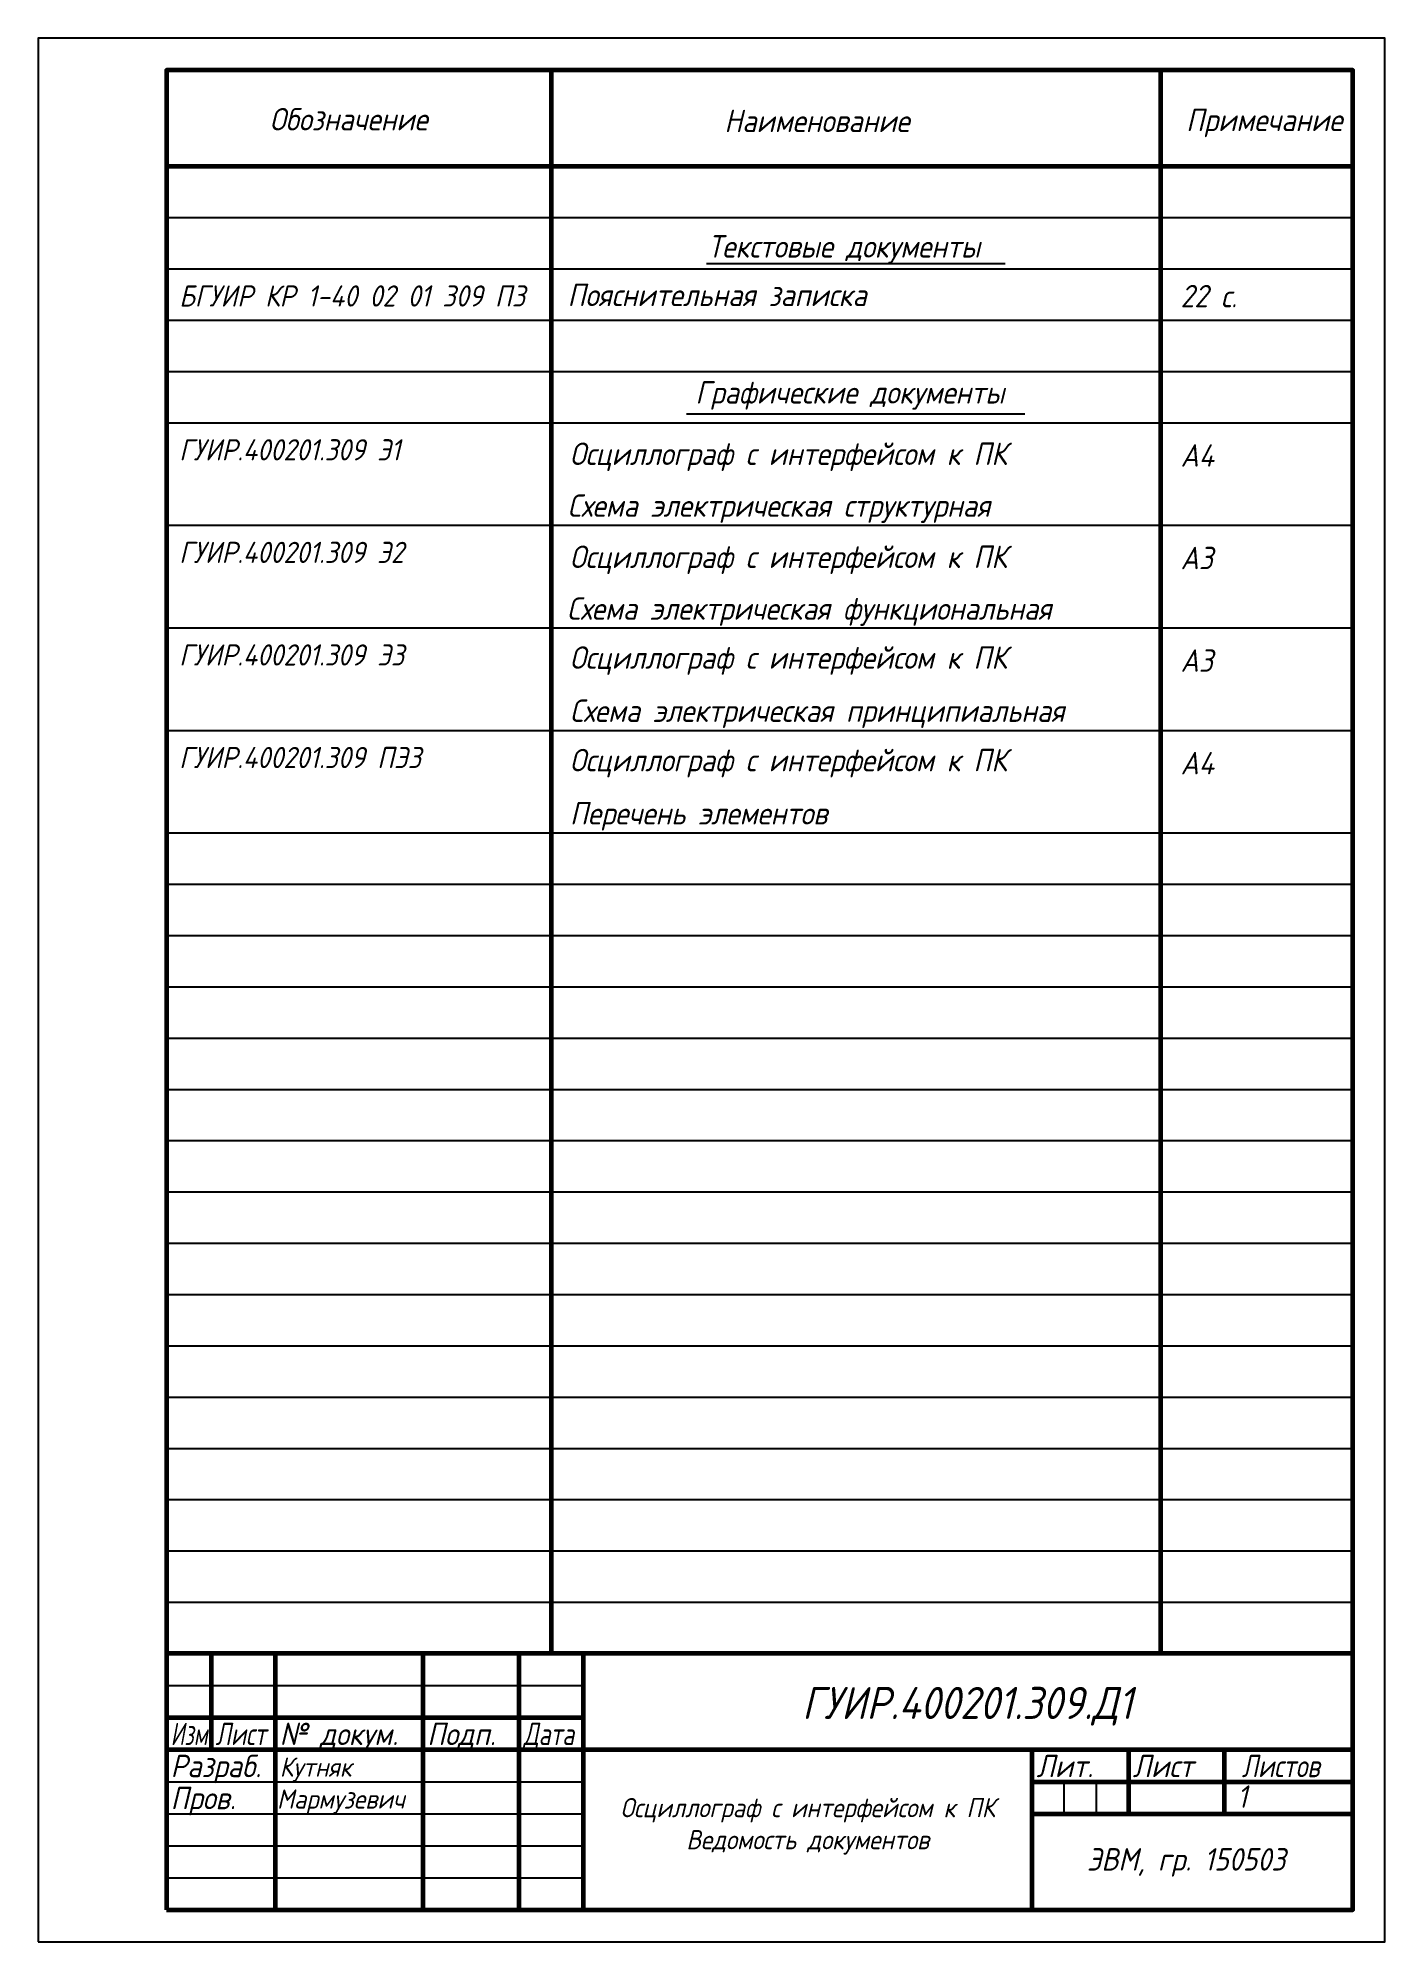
# Model space of a CAD drawing. Header units: millimetres. Extents: x 0 to 210, y 0 to 297.
import ezdxf

# ---------------------------------------------------------------- set-up
doc = ezdxf.new("R2010")
doc.units = ezdxf.units.MM
doc.header["$LTSCALE"] = 0.5
doc.layers.get('Defpoints').update_dxf_attribs({"color": 5})
doc.styles.get("Standard").update_dxf_attribs({"font": 'isocpeui.ttf', "width": 0.9})

msp = doc.modelspace()

# ---------------------------------------------------------------- linework, layer by layer
at = {"color": 7, "linetype": 'Continuous', "lineweight": -3}
for p, q in [((20, 292), (20, 277)), ((173, 292), (183, 292)), ((20, 277), (205, 277)), ((20, 269), (205, 269)), ((20, 261), (205, 261)), ((20, 253), (205, 253)), ((20, 245), (205, 245)), ((20, 237), (205, 237)), ((20, 221), (205, 221)), ((20, 205), (205, 205)), ((20, 189), (205, 189)), ((20, 173), (205, 173)), ((20, 165), (205, 165)), ((20, 157), (205, 157)), ((20, 149), (205, 149)), ((20, 141), (205, 141)), ((20, 133), (205, 133)), ((20, 125), (205, 125)), ((20, 117), (205, 117)), ((20, 109), (205, 109)), ((20, 101), (205, 101)), ((20, 93), (205, 93)), ((20, 85), (205, 85)), ((20, 77), (205, 77)), ((20, 69), (205, 69)), ((20, 61), (205, 61)), ((20, 53), (205, 53)), ((20, 40), (85, 40)), ((20, 35), (85, 35)), ((20, 30), (85, 30)), ((155, 30), (155, 25)), ((20, 25), (85, 25)), ((160, 20), (160, 25)), ((165, 25), (165, 20)), ((20, 20), (85, 20)), ((20, 15), (85, 15)), ((20, 10), (85, 10)), ((20, 5), (205, 5)), ((155, 5), (205, 5))]:
    msp.add_line(p, q, dxfattribs=at)
at = {"color": 7, "linetype": 'Continuous', "lineweight": 60}
for p, q in [((80, 292), (80, 45)), ((175, 292), (175, 45)), ((20, 277), (205, 277)), ((205, 45), (20, 45)), ((27, 45), (27, 30)), ((37, 5), (37, 45)), ((60, 45), (60, 5)), ((75, 5), (75, 45)), ((85, 45), (85, 5)), ((20, 35), (85, 35)), ((20, 30), (85, 30)), ((85, 30), (205, 30)), ((155, 5), (155, 30)), ((170, 30), (170, 20)), ((185, 20), (185, 30)), ((155, 25), (205, 25)), ((155, 20), (205, 20))]:
    msp.add_line(p, q, dxfattribs=at)
for p, q in [((104.21, 261.84), (150.79, 261.84)), ((175, 245), (179.81, 245)), ((101.12, 238.38), (153.88, 238.38)), ((20, 237), (20, 229)), ((20, 221), (20, 213)), ((20, 205), (20, 197)), ((20, 189), (20, 181))]:
    msp.add_line(p, q)
msp.add_lwpolyline([(20, 5), (205, 5), (205, 292), (20, 292)], close=True, dxfattribs=at)
at = {"layer": 'Defpoints'}
msp.add_lwpolyline([(0, 0), (210, 0), (210, 297), (0, 297)], close=True, dxfattribs=at)

# ---------------------------------------------------------------- texts
at = {"color": 7, "linetype": 'Continuous', "lineweight": -3}
for s, height, width, p in [('Обозначение', 3.5, 0.9, (36.11, 282.59)), ('Наименование', 3.5, 0.9, (107, 282.33)), ('Примечание', 3.5, 0.9, (179, 282.48)), ('Текстовые документы', 3.5, 0.9, (104.43, 262.75)), ('БГУИР КР 1-40 02 01 309 ПЗ', 3.3, 0.9, (22, 255.12)), ('Пояснительная записка', 3.5, 0.9, (82.55, 255.18)), ('22 с.', 3.5, 0.9, (178.13, 255)), ('Графические документы', 3.5, 0.9, (102.49, 239.98)), ('ГУИР.400201.309 Э1', 3.3, 0.9, (22, 231.12)), ('Осциллограф с интерфейсом к ПК', 3.5, 0.9, (82.9, 230.4)), ('А4', 3.5, 0.9, (178.14, 230.14)), ('Схема электрическая структурная', 3.5, 0.9, (82.56, 222.32)), ('ГУИР.400201.309 Э2', 3.3, 0.9, (22, 215.12)), ('Осциллограф с интерфейсом к ПК', 3.5, 0.9, (82.9, 214.33)), ('А3', 3.5, 0.9, (178.14, 214.14)), ('Схема электрическая функциональная', 3.5, 0.9, (82.46, 206.26)), ('ГУИР.400201.309 Э3', 3.3, 0.9, (22, 199.12)), ('Осциллограф с интерфейсом к ПК', 3.5, 0.9, (82.9, 198.61)), ('А3', 3.5, 0.9, (178.14, 198.14)), ('Схема электрическая принципиальная', 3.5, 0.9, (82.93, 190.32)), ('ГУИР.400201.309 ПЭ3', 3.3, 0.9, (22, 183.12)), ('Осциллограф с интерфейсом к ПК', 3.5, 0.9, (82.9, 182.61)), ('А4', 3.5, 0.9, (178.14, 182.14)), ('Перечень элементов', 3.5, 0.9, (82.93, 174.32)), ('ГУИР.400201.309.Д1', 5, 0.9, (119.13, 34.78)), ('Изм.', 3.5, 0.7, (20.67, 30.7)), ('Лист', 3.5, 0.75, (27.67, 30.7)), ('Подп.', 3.5, 0.9, (60.67, 30.7)), ('Дата', 3.5, 0.75, (75.67, 30.7)), ('Разраб.', 3.5, 0.9, (20.67, 25.7)), ('Кутняк', 3, 0.9, (37.68, 25.78)), ('Лит.', 3.5, 0.9, (155.67, 25.7)), ('Лист', 3.5, 0.9, (170.67, 25.7)), ('Листов', 3.5, 0.8, (187.67, 25.7)), ('Пров.', 3.5, 0.9, (20.67, 20.7)), ('Мармузевич', 3, 0.9, (37.25, 20.79)), ('1', 3.5, 0.9, (186.96, 20.93)), ('ЭВМ, гр. 150503', 3.5, 0.9, (163.53, 11.13))]:
    msp.add_text(s, height=height, dxfattribs=dict(at, width=width)).set_placement(p)
at = {"color": 7, "linetype": 'Continuous', "lineweight": 60, "width": 0.9}
msp.add_text('№ докум.', height=3.5, dxfattribs=at).set_placement((37.67, 30.7))
at = {"insert": (85, 22.45), "char_height": 3, "attachment_point": 1}
msp.add_mtext_dynamic_manual_height_columns('\\pxqc;Осциллограф с интерфейсом к ПК\\PВедомость документов', width=70, gutter_width=50, heights=[0], dxfattribs=at)

doc.saveas('drawing.dxf')
